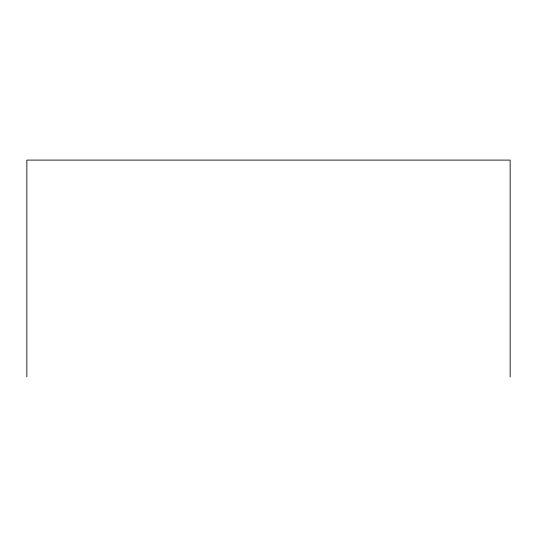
<?xml version="1.0" encoding="UTF-8"?>
<svg xmlns="http://www.w3.org/2000/svg" width="537" height="537" viewBox="0 0 537 537"><rect width="100%" height="100%" fill="white"/><g stroke="black" fill="none" stroke-linecap="round" stroke-linejoin="round"><path stroke-width="0.81" d="M510.15 376.9L510.15 160.1L26.85 160.1L26.85 376.9"/></g></svg>
